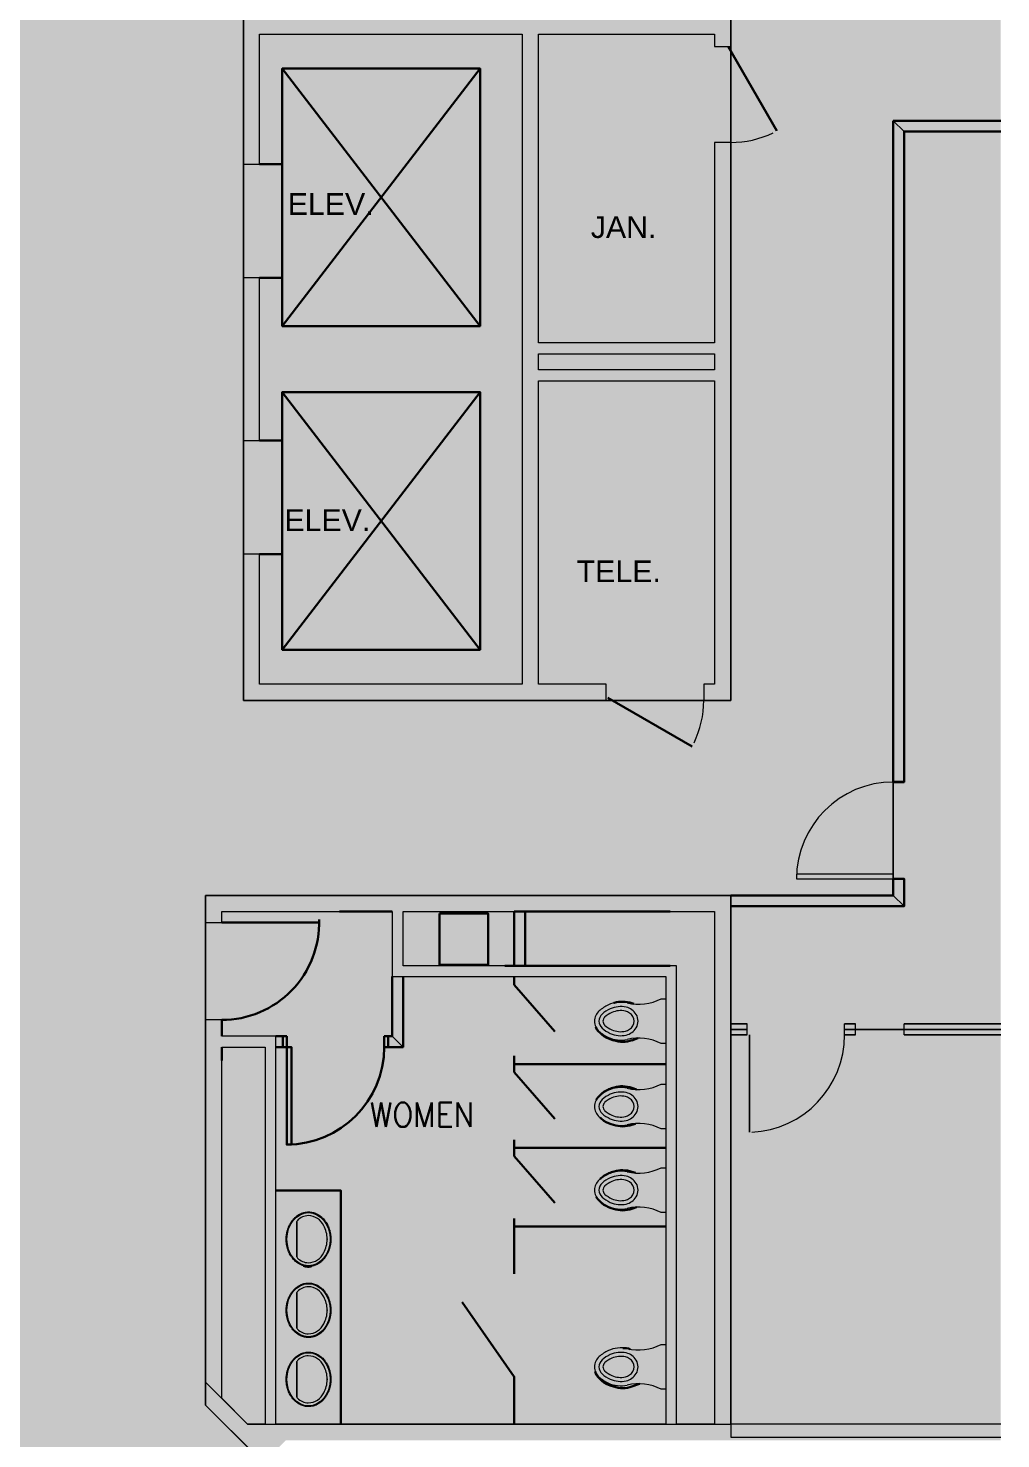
# Model space of a CAD drawing. Header units: inches. Extents: x 920 to 3738, y -709 to 819.
# Drawn here: x 3379 to 3738, y -357 to 164 of the extents above; entities that cross this region are included whole.
import ezdxf

# ---------------------------------------------------------------- set-up
doc = ezdxf.new("R2010")
doc.units = ezdxf.units.IN
doc.header["$MEASUREMENT"] = 0
doc.linetypes.add('IMPORT-dp$0$04', pattern=[0.5, 0.5, 0, 0, 0])
for name, color, linetype, lineweight in [('A-COLS', 52, 'Continuous', 13), ('A-DETL', 90, 'Continuous', 9), ('A-DETL-GENF', 92, 'Continuous', 9), ('A-DETL-THIN', 151, 'Continuous', 9), ('bb$0$A-0-DOOR-S', 7, 'Continuous', 9), ('bb$0$A-BBASE', 250, 'Continuous', 30), ('bb$0$A-Wall-Patt', 7, 'Continuous', 9), ('dp$0$A-0-DOOR-S', 7, 'Continuous', 9), ('dp$0$A-Door', 7, 'Continuous', 9), ('dp$0$A-Door-exst', 7, 'Continuous', 9), ('dp$0$A-N-GLAS', 7, 'Continuous', 9), ('dp$0$A-Wall', 250, 'Continuous', 30), ('dp$0$A-WALL-CL04', 7, 'IMPORT-dp$0$04', 9), ('dp$0$A-WALL-EXST', 7, 'Continuous', 9), ('dp$0$A-Wall-Patt', 7, 'Continuous', 9), ('P-SANR-FIXT', 6, 'Continuous', 9)]:
    doc.layers.add(name, color=color, linetype=linetype, lineweight=lineweight)
doc.styles.add('Arial', font='arial.ttf', dxfattribs={"height": 8.0064})
doc.styles.add('Simplex', font='simplex_.ttf', dxfattribs={"width": 0.9, "height": 9})

# ---------------------------------------------------------------- blocks, each defined once
blk = doc.blocks.new('1951 Kidwell_Linked_dwg_bb$0$CS_SNG30-7240415-5TH FLOOR CONSTRUCTION')
at = {"layer": 'bb$0$A-0-DOOR-S'}
blk.add_arc((596, -84), 36, 334.2307, 0, dxfattribs=at)
at = {"layer": 'bb$0$A-BBASE'}
for p, q in [((596.56, -83.03), (627.74, -101.03)), ((627.74, -101.03), (596.56, -83.03))]:
    blk.add_line(p, q, dxfattribs=at)
blk = doc.blocks.new('1951 Kidwell_Linked_dwg_bb$0$CS_SNG30-7240417-5TH FLOOR CONSTRUCTION')
at = {"layer": 'bb$0$A-0-DOOR-S'}
blk.add_arc((642, 158), 36, 270, 295.7693, dxfattribs=at)
at = {"layer": 'bb$0$A-BBASE'}
for p, q in [((641.03, 157.44), (659.03, 126.26)), ((659.03, 126.26), (641.03, 157.44))]:
    blk.add_line(p, q, dxfattribs=at)
blk = doc.blocks.new('1951 Kidwell_Linked_dwg_bb$0$DR1H901-7240423-5TH FLOOR CONSTRUCTION')
at = {"layer": 'bb$0$A-BBASE'}
blk.add_line((454, -166), (490, -166), dxfattribs=at)
blk.add_arc((454, -166), 36, 270, 1.707, dxfattribs=at)
blk = doc.blocks.new('1951 Kidwell_Linked_dwg_bb$0$TOILET3-7240424-5TH FLOOR CONSTRUCTION')
at = {"layer": 'bb$0$A-BBASE'}
for p, q in [((11.06, 6.4), (12.32, 6.84)), ((12.32, -6.84), (10.62, -6.25))]:
    blk.add_line(p, q, dxfattribs=at)
for centre, radius, start, end in [((15.72, -3.12), 10.52, 90, 108.8354), ((16.24, -0.62), 8.05, 71.1646, 93.7754), ((15.16, -6.53), 14.01, 57.6462, 74.7553), ((16.24, -3.98), 11.29, 45.7126, 55.3641), ((16.24, 3.98), 11.29, 304.6359, 323.9389), ((20.07, 0), 5.93, 333.2988, 336.0226), ((15.72, 3.12), 10.52, 251.1646, 270), ((15.72, 3.12), 10.52, 270, 288.8354), ((15.7, 5.91), 13.2, 284.9626, 301.7838)]:
    blk.add_arc(centre, radius, start, end, dxfattribs=at)
blk = doc.blocks.new('1951 Kidwell_Linked_dwg_bb$0$TOILET3-V2-5TH FLOOR CONSTRUCTION')
at = {"layer": 'bb$0$A-BBASE'}
blk.add_line((12.32, -6.84), (9.51, -5.86), dxfattribs=at)
for centre, radius, start, end in [((15.72, -3.12), 10.52, 90, 105.3532), ((16.24, 3.98), 11.29, 304.6359, 323.9389), ((20.07, 0), 5.93, 333.2988, 348.2533), ((15.72, 3.12), 10.52, 251.1646, 270), ((15.72, 3.12), 10.52, 270, 288.8354), ((15.7, 5.91), 13.2, 284.9626, 301.7838)]:
    blk.add_arc(centre, radius, start, end, dxfattribs=at)
blk = doc.blocks.new('1951 Kidwell_Linked_dwg_bb$0$TOILET3-V3-5TH FLOOR CONSTRUCTION')
at = {"layer": 'bb$0$A-BBASE'}
for p, q in [((11.59, 6.59), (12.32, 6.84)), ((12.32, -6.84), (10.12, -6.07))]:
    blk.add_line(p, q, dxfattribs=at)
for centre, radius, start, end in [((15.72, -3.12), 10.52, 90, 108.8354), ((16.24, -0.62), 8.05, 71.1646, 93.7754), ((15.16, -6.53), 14.01, 73.4837, 74.7553), ((16.24, 3.98), 11.29, 304.6359, 323.9389), ((20.07, 0), 5.93, 333.2988, 341.6334), ((15.72, 3.12), 10.52, 251.1646, 270), ((15.72, 3.12), 10.52, 270, 288.8354), ((15.7, 5.91), 13.2, 284.9626, 301.7838)]:
    blk.add_arc(centre, radius, start, end, dxfattribs=at)
blk = doc.blocks.new('1951 Kidwell_Linked_dwg_bb$0$TOILET3-V4-5TH FLOOR CONSTRUCTION')
at = {"layer": 'bb$0$A-BBASE'}
for p, q in [((10.62, 6.25), (12.32, 6.84)), ((12.32, -6.84), (11.05, -6.4))]:
    blk.add_line(p, q, dxfattribs=at)
for centre, radius, start, end in [((15.72, -3.12), 10.52, 90, 108.8354), ((16.24, -0.62), 8.05, 71.1646, 93.7754), ((15.16, -6.53), 14.01, 57.6462, 74.7553), ((16.24, -3.98), 11.29, 36.0611, 55.3641), ((20.07, 0), 5.93, 24.0101, 26.7012), ((16.24, 3.98), 11.29, 304.6359, 314.2874), ((15.72, 3.12), 10.52, 251.1646, 270), ((15.72, 3.12), 10.52, 270, 288.8354), ((15.7, 5.91), 13.2, 284.9626, 301.7838)]:
    blk.add_arc(centre, radius, start, end, dxfattribs=at)
blk = doc.blocks.new('1951 Kidwell_Linked_dwg_bb-7240425-5TH FLOOR CONSTRUCTION')
at = {"layer": 'bb$0$A-BBASE'}
for p, q in [((476.38, 114), (468, 114)), ((476.38, 72), (468, 72)), ((549.42, 29.82), (476.38, -65.3)), ((468, 12), (476.38, 12)), ((476.38, -30), (468, -30)), ((562, -162), (562, -182)), ((566, -182), (566, -162)), ((562, -218.25), (618, -218.25)), ((562, -249.25), (618, -249.25)), ((562, -275.25), (562, -295.75)), ((562, -278.25), (618, -278.25))]:
    blk.add_line(p, q, dxfattribs=at)
at = {"layer": 'bb$0$A-BBASE', "flags": 128}
for points in [[(549.42, 54.18), (549.42, 149.3), (476.38, 54.18), (476.38, 149.3)], [(476.38, 54.18), (549.42, 54.18), (476.38, 149.3), (549.42, 149.3)], [(476.38, 29.82), (549.42, 29.82), (549.42, -65.3), (476.38, 29.82), (476.38, -65.3), (549.42, -65.3)], [(521, -186), (521, -212), (515.51, -212), (515.51, -208), (517, -208), (517, -186)], [(562, -186), (562, -189), (577.04, -206.28)], [(474, -212), (476.51, -212), (476.51, -208), (474, -208)], [(562, -215.25), (562, -221.25), (577.04, -238.53)], [(562, -246.25), (562, -252.25), (577.04, -269.53)], [(474, -265), (498, -265), (498, -351.25)], [(562, -351.25), (562, -333.75), (542.74, -306.15)]]:
    blk.add_lwpolyline(points, dxfattribs=at)
for points in [[(534.44, -162.69), (552.44, -162.69), (552.44, -181.69), (534.44, -181.69)], [(478.01, -208), (476.51, -208), (476.51, -212), (478.01, -212)], [(514.01, -208), (515.51, -208), (515.51, -212), (514.01, -212)], [(478.01, -212), (479.76, -212), (479.76, -248), (478.01, -248)]]:
    blk.add_lwpolyline(points, close=True, dxfattribs=at)
at = {"layer": 'bb$0$A-BBASE'}
for centre, radius, start, end in [((478.01, -212), 36, 270, 360), ((485.82, -288.92), 4.17, 246.3271, 270), ((485.82, -288.92), 4.17, 270, 288.5813)]:
    blk.add_arc(centre, radius, start, end, dxfattribs=at)
at = {"layer": 'bb$0$A-Wall-Patt'}
for p, q in [((476.51, -208), (476.51, -212)), ((515.51, -212), (515.51, -208))]:
    blk.add_line(p, q, dxfattribs=at)
at = {"layer": 'bb$0$A-Wall-Patt', "flags": 128}
blk.add_lwpolyline([(517, -208), (521, -212)], close=True, dxfattribs=at)
for name in ['1951 Kidwell_Linked_dwg_bb$0$CS_SNG30-7240417-5TH FLOOR CONSTRUCTION', '1951 Kidwell_Linked_dwg_bb$0$CS_SNG30-7240415-5TH FLOOR CONSTRUCTION', '1951 Kidwell_Linked_dwg_bb$0$DR1H901-7240423-5TH FLOOR CONSTRUCTION']:
    blk.add_blockref(name, (0, 0))
at = {"extrusion": (0, 0, -1), "zscale": -1}
for name, p in [('1951 Kidwell_Linked_dwg_bb$0$TOILET3-V3-5TH FLOOR CONSTRUCTION', (-617.82, -202.67)), ('1951 Kidwell_Linked_dwg_bb$0$TOILET3-V4-5TH FLOOR CONSTRUCTION', (-617.82, -233.88)), ('1951 Kidwell_Linked_dwg_bb$0$TOILET3-7240424-5TH FLOOR CONSTRUCTION', (-617.82, -264.88)), ('1951 Kidwell_Linked_dwg_bb$0$TOILET3-V2-5TH FLOOR CONSTRUCTION', (-617.82, -330.52))]:
    blk.add_blockref(name, p, dxfattribs=at)
at = {"layer": 'bb$0$A-BBASE', "color": 7, "attachment_point": 2}
for s, insert, char_height, width, line_spacing_factor, style in [('ELEV.', (494.25, 103.28), 8.006, 37.9344, 0.941778, 'Arial'), ('JAN.', (602.42, 94.73), 8.006, 28.9164, 0.941778, 'Arial'), ('ELEV.', (493.02, -13.42), 8.006, 37.9344, 0.941778, 'Arial'), ('TELE.', (600.62, -32.34), 8.006, 37.1502, 0.941778, 'Arial'), ('WOMEN', (528, -232.49), 9, 50.0087, 1.125731, 'Simplex')]:
    blk.add_mtext(s, dxfattribs=dict(at, insert=insert, char_height=char_height, width=width, line_spacing_factor=line_spacing_factor, style=style))
blk = doc.blocks.new('1951 Kidwell_Linked_dwg_dp$0$CS_SNG90-7240428-5TH FLOOR CONSTRUCTION')
at = {"layer": 'dp$0$A-0-DOOR-S'}
blk.add_arc((648.01, -207.47), 36, 272.6867, 0, dxfattribs=at)
at = {"layer": 'dp$0$A-Door-exst'}
for p, q in [((648.85, -207.47), (648.85, -243.47)), ((648.85, -243.47), (648.85, -207.47))]:
    blk.add_line(p, q, dxfattribs=at)
blk = doc.blocks.new('1951 Kidwell_Linked_dwg_bb$0$CS_SNG30-7240445-5TH FLOOR CONSTRUCTION')
at = {"layer": 'bb$0$A-0-DOOR-S'}
blk.add_arc((596, -84), 36, 334.2307, 0, dxfattribs=at)
at = {"layer": 'bb$0$A-BBASE'}
for p, q in [((596.56, -83.03), (627.74, -101.03)), ((627.74, -101.03), (596.56, -83.03))]:
    blk.add_line(p, q, dxfattribs=at)
blk = doc.blocks.new('1951 Kidwell_Linked_dwg_bb$0$CS_SNG30-7240447-5TH FLOOR CONSTRUCTION')
at = {"layer": 'bb$0$A-0-DOOR-S'}
blk.add_arc((642, 158), 36, 270, 295.7693, dxfattribs=at)
at = {"layer": 'bb$0$A-BBASE'}
for p, q in [((641.03, 157.44), (659.03, 126.26)), ((659.03, 126.26), (641.03, 157.44))]:
    blk.add_line(p, q, dxfattribs=at)
blk = doc.blocks.new('1951 Kidwell_Linked_dwg_bb$0$DR1H901-7240451-5TH FLOOR CONSTRUCTION')
at = {"layer": 'bb$0$A-BBASE'}
blk.add_line((454, -166), (490, -166), dxfattribs=at)
blk.add_arc((454, -166), 36, 270, 1.707, dxfattribs=at)
blk = doc.blocks.new('1951 Kidwell_Linked_dwg-6963106-5TH FLOOR CONSTRUCTION')
at = {"layer": 'bb$0$A-BBASE'}
blk.add_hatch(color=256, dxfattribs=at).paths.add_polyline_path([(566, -182), (566, -162), (562, -162), (562, -182)], flags=0)
for p, q in [((468, 114), (476.38, 114)), ((476.38, 72), (468, 72)), ((549.42, 29.82), (476.38, -65.3)), ((468, 12), (476.38, 12)), ((476.38, -30), (468, -30)), ((497.45, -162), (517, -162)), ((566, -182), (566, -162)), ((566, -162), (619.57, -162)), ((562, -182), (558.51, -182)), ((566, -182), (562, -182)), ((619.57, -182), (566, -182)), ((454, -202), (454, -208)), ((454, -212), (454, -217)), ((562, -218.25), (618, -218.25)), ((562, -249.25), (618, -249.25)), ((562, -275.25), (562, -295.75)), ((562, -278.25), (618, -278.25))]:
    blk.add_line(p, q, dxfattribs=at)
at = {"layer": 'bb$0$A-BBASE', "flags": 128}
for points in [[(476.38, 54.18), (549.42, 54.18), (549.42, 149.3), (476.38, 54.18), (476.38, 149.3)], [(549.42, 54.18), (476.38, 149.3), (549.42, 149.3)], [(476.38, 29.82), (549.42, 29.82), (549.42, -65.3), (476.38, 29.82), (476.38, -65.3), (549.42, -65.3)], [(562, -162), (562, -182), (566, -182)], [(521, -186), (521, -212), (515.51, -212), (515.51, -208), (517, -208), (517, -186)], [(562, -186), (562, -189), (577.04, -206.28)], [(474, -212), (476.51, -212), (476.51, -208), (474, -208)], [(562, -215.25), (562, -221.25), (577.04, -238.53)], [(562, -246.25), (562, -252.25), (577.04, -269.53)], [(474, -265), (498, -265), (498, -351.25)], [(562, -351.25), (562, -333.75), (542.74, -306.15)]]:
    blk.add_lwpolyline(points, dxfattribs=at)
for points in [[(534.44, -162.69), (552.44, -162.69), (552.44, -181.69), (534.44, -181.69)], [(566, -162), (562, -162)], [(478.01, -208), (476.51, -208), (476.51, -212), (478.01, -212)], [(514.01, -208), (515.51, -208), (515.51, -212), (514.01, -212)], [(478.01, -212), (479.76, -212), (479.76, -248), (478.01, -248)]]:
    blk.add_lwpolyline(points, close=True, dxfattribs=at)
at = {"layer": 'bb$0$A-BBASE'}
for centre, radius, start, end in [((478.01, -212), 36, 270, 360), ((485.82, -288.92), 4.17, 246.3271, 270), ((485.82, -288.92), 4.17, 270, 288.5813)]:
    blk.add_arc(centre, radius, start, end, dxfattribs=at)
at = {"layer": 'bb$0$A-Wall-Patt'}
for p, q in [((476.51, -208), (476.51, -212)), ((515.51, -212), (515.51, -208))]:
    blk.add_line(p, q, dxfattribs=at)
at = {"layer": 'bb$0$A-Wall-Patt', "flags": 128}
blk.add_lwpolyline([(517, -208), (521, -212)], close=True, dxfattribs=at)
at = {"layer": 'dp$0$A-Door', "flags": 128}
for points in [[(706, -114.13), (706, -114), (702, -114), (702, -114.13)], [(702, -149.88), (702, -148.13), (666.25, -148.13), (666.25, -149.88)], [(706, -149.88), (706, -150), (702, -150), (702, -149.88)]]:
    blk.add_lwpolyline(points, close=True, dxfattribs=at)
at = {"layer": 'dp$0$A-Door'}
blk.add_arc((702, -149.88), 35.75, 90, 180, dxfattribs=at)
at = {"layer": 'dp$0$A-N-GLAS'}
for p, q in [((688.01, -205.47), (706.01, -205.47)), ((706.01, -205.47), (688.01, -205.47))]:
    blk.add_line(p, q, dxfattribs=at)
at = {"layer": 'dp$0$A-Wall'}
blk.add_line((741.69, 130), (702, 130), dxfattribs=at)
at = {"layer": 'dp$0$A-Wall', "flags": 128}
for points in [[(702, 130), (702, -114.13), (706, -114.13), (706, 126), (741.69, 126)], [(642, -160), (706, -160), (706, -149.88), (702, -149.88), (702, -156), (642, -156)]]:
    blk.add_lwpolyline(points, dxfattribs=at)
at = {"layer": 'dp$0$A-WALL-CL04'}
for p, q in [((642.01, -205.47), (648.01, -205.47)), ((648.01, -205.47), (642.01, -205.47)), ((684.01, -205.47), (688.01, -205.47)), ((688.01, -205.47), (684.01, -205.47)), ((706.01, -205.47), (741.69, -205.47)), ((741.69, -205.47), (706.01, -205.47))]:
    blk.add_line(p, q, dxfattribs=at)
at = {"layer": 'dp$0$A-WALL-EXST'}
for p, q in [((642.01, -203.47), (648.01, -203.47)), ((648.01, -203.47), (642.01, -203.47)), ((642.01, -207.47), (648.01, -207.47)), ((648.01, -207.47), (642.01, -207.47)), ((648.01, -207.47), (648.01, -203.47)), ((648.01, -207.47), (648.01, -203.47)), ((684.01, -207.47), (684.01, -203.47)), ((684.01, -207.47), (684.01, -203.47)), ((684.01, -203.47), (688.01, -203.47)), ((688.01, -203.47), (684.01, -203.47)), ((684.01, -207.47), (688.01, -207.47)), ((688.01, -207.47), (684.01, -207.47)), ((688.01, -207.47), (688.01, -203.47)), ((688.01, -207.47), (688.01, -203.47)), ((706.01, -207.47), (706.01, -203.47)), ((706.01, -207.47), (706.01, -203.47)), ((706.01, -203.47), (741.69, -203.47)), ((741.69, -203.47), (706.01, -203.47)), ((706.01, -207.47), (741.69, -207.47)), ((741.69, -207.47), (706.01, -207.47))]:
    blk.add_line(p, q, dxfattribs=at)
at = {"layer": 'dp$0$A-Wall-Patt'}
for p, q in [((706, -114.13), (702, -114.13)), ((702, -149.88), (706, -149.88))]:
    blk.add_line(p, q, dxfattribs=at)
at = {"layer": 'dp$0$A-Wall-Patt', "flags": 128}
for points in [[(702, 130), (706, 126)], [(706, -160), (702, -156)]]:
    blk.add_lwpolyline(points, close=True, dxfattribs=at)
for name in ['1951 Kidwell_Linked_dwg_bb-7240425-5TH FLOOR CONSTRUCTION', '1951 Kidwell_Linked_dwg_bb$0$CS_SNG30-7240447-5TH FLOOR CONSTRUCTION', '1951 Kidwell_Linked_dwg_bb$0$CS_SNG30-7240445-5TH FLOOR CONSTRUCTION', '1951 Kidwell_Linked_dwg_bb$0$DR1H901-7240451-5TH FLOOR CONSTRUCTION', '1951 Kidwell_Linked_dwg_dp$0$CS_SNG90-7240428-5TH FLOOR CONSTRUCTION']:
    blk.add_blockref(name, (0, 0))
at = {"extrusion": (0, 0, -1), "zscale": -1}
for name, p in [('1951 Kidwell_Linked_dwg_bb$0$TOILET3-V3-5TH FLOOR CONSTRUCTION', (-617.82, -202.67)), ('1951 Kidwell_Linked_dwg_bb$0$TOILET3-V4-5TH FLOOR CONSTRUCTION', (-617.82, -233.88)), ('1951 Kidwell_Linked_dwg_bb$0$TOILET3-7240424-5TH FLOOR CONSTRUCTION', (-617.82, -264.88)), ('1951 Kidwell_Linked_dwg_bb$0$TOILET3-V2-5TH FLOOR CONSTRUCTION', (-617.82, -330.52))]:
    blk.add_blockref(name, p, dxfattribs=at)
at = {"layer": 'bb$0$A-BBASE', "color": 7, "attachment_point": 2}
for s, insert, char_height, width, line_spacing_factor, style in [('ELEV.', (494.25, 103.28), 8.006, 37.9344, 0.941778, 'Arial'), ('JAN.', (602.42, 94.73), 8.006, 28.9164, 0.941778, 'Arial'), ('ELEV.', (493.02, -13.42), 8.006, 37.9344, 0.941778, 'Arial'), ('TELE.', (600.62, -32.34), 8.006, 37.1502, 0.941778, 'Arial'), ('WOMEN', (528, -232.49), 9, 50.0087, 1.125731, 'Simplex')]:
    blk.add_mtext(s, dxfattribs=dict(at, insert=insert, char_height=char_height, width=width, line_spacing_factor=line_spacing_factor, style=style))
blk = doc.blocks.new('P-Toilet-Wall-3D - Wall Mount-7476082-5TH FLOOR CONSTRUCTION')
at = {"layer": 'P-SANR-FIXT'}
for p, q in [((174.06, -201.29), (174.06, -194.29)), ((174.06, -194.29), (175.69, -194.29)), ((174, -201.29), (174.06, -201.29)), ((174.06, -203.79), (174, -203.79)), ((174.06, -210.79), (174.06, -203.79)), ((175.69, -210.79), (174.06, -210.79))]:
    blk.add_line(p, q, dxfattribs=at)
for centre, radius, start, end in [((184.1, -177.44), 18.83, 243.4615, 282.704), ((189.86, -202.97), 5.71, 102.704, 149.296), ((190.65, -206.47), 10.93, 65.296, 102.704), ((190.65, -206.47), 9.3, 65.296, 102.704), ((189.33, -209.35), 14.09, 48.704, 65.296), ((189.13, -202.54), 4.87, 149.296, 210.704), ((189.13, -202.54), 3.4, 149.296, 210.704), ((189.86, -202.97), 4.24, 102.704, 149.296), ((190.65, -206.47), 7.83, 65.296, 102.704), ((189.33, -209.35), 11, 48.704, 65.296), ((189.33, -209.35), 12.47, 48.704, 65.296), ((195.31, -202.54), 1.93, 311.296, 48.704), ((195.31, -202.54), 3.4, 311.296, 48.704), ((195.31, -202.54), 5.03, 311.296, 48.704), ((189.86, -202.11), 5.71, 210.704, 257.296), ((189.86, -202.11), 4.24, 210.704, 257.296), ((190.65, -198.6), 9.3, 257.296, 294.704), ((190.65, -198.6), 7.83, 257.296, 294.704), ((189.33, -195.73), 11, 294.704, 311.296), ((189.33, -195.73), 12.47, 294.704, 311.296), ((189.33, -195.73), 14.09, 294.704, 311.296), ((184.1, -227.64), 18.83, 77.296, 116.5385), ((190.65, -198.6), 10.93, 257.296, 294.704)]:
    blk.add_arc(centre, radius, start, end, dxfattribs=at)
blk = doc.blocks.new('P-Lavatory-Circular - LAVATORY-7476297-5TH FLOOR CONSTRUCTION')
at = {"layer": 'P-SANR-FIXT'}
for p, q in [((0.13, 6.89), (-0.13, 6.89)), ((-0.13, 6.89), (0.13, 6.89)), ((-6.55, -4.28), (-6.11, -4.28)), ((-6.11, -4.28), (-6.55, -4.28)), ((-6.11, -4.28), (-4.65, -4.27)), ((-4.65, -4.27), (-6.11, -4.28)), ((-4.65, -4.27), (-3.38, -4.27)), ((-3.38, -4.27), (-4.65, -4.27)), ((-3.38, -4.27), (-2.55, -4.27)), ((-2.55, -4.27), (-3.38, -4.27)), ((-2.55, -4.27), (0.05, -4.27)), ((0.05, -4.27), (-2.55, -4.27)), ((0.05, -4.27), (1.38, -4.27)), ((1.38, -4.27), (0.05, -4.27)), ((1.38, -4.27), (2.13, -4.27)), ((2.13, -4.27), (1.38, -4.27)), ((2.13, -4.27), (3.6, -4.27)), ((3.6, -4.27), (2.13, -4.27)), ((3.6, -4.27), (4.3, -4.27)), ((4.3, -4.27), (3.6, -4.27)), ((4.3, -4.27), (4.92, -4.27)), ((4.92, -4.27), (4.3, -4.27)), ((4.92, -4.27), (5.55, -4.28)), ((5.55, -4.28), (4.92, -4.27)), ((5.55, -4.28), (5.64, -4.28)), ((5.64, -4.28), (5.55, -4.28)), ((5.64, -4.28), (5.69, -4.28)), ((5.69, -4.28), (5.64, -4.28)), ((5.69, -4.28), (6.3, -4.28)), ((6.3, -4.28), (5.69, -4.28)), ((6.3, -4.28), (6.45, -4.28)), ((6.45, -4.28), (6.3, -4.28)), ((6.45, -4.28), (6.55, -4.28)), ((6.55, -4.28), (6.45, -4.28))]:
    blk.add_line(p, q, dxfattribs=at)
for centre, radius, start, end in [((-2.24, -0.23), 6.45, 114.7935, 178.7255), ((-2.24, -0.23), 6.45, 114.7934, 178.7257), ((-0.13, -2.98), 9.86, 90.0131, 119.285), ((-0.13, -2.98), 9.86, 90.013, 119.285), ((0.13, -2.98), 9.86, 60.715, 89.9869), ((0.13, -2.98), 9.86, 60.715, 89.9869), ((2.24, -0.23), 6.45, 1.2745, 65.2065), ((2.24, -0.23), 6.45, 1.2745, 65.2065), ((-2.73, 0.08), 5.97, 181.6934, 224.9017), ((-2.73, 0.08), 5.97, 181.6933, 224.9019), ((-6.56, -3.68), 0.604, 228.2231, 270.2143), ((-6.56, -3.68), 0.604, 228.2216, 270.2129), ((6.56, -3.68), 0.604, 269.7857, 311.7769), ((6.56, -3.68), 0.604, 269.7855, 311.7769), ((2.73, 0.08), 5.97, 315.0983, 358.3066), ((2.73, 0.08), 5.97, 315.0983, 358.3066)]:
    blk.add_arc(centre, radius, start, end, dxfattribs=at)
blk.add_ellipse((0, 0), major_axis=(-9.81, 0), ratio=0.814875, dxfattribs=at)
for points in [[(-10.06, 0), (-10.06, 0.25), (-10.03, 0.76), (-9.91, 1.5), (-9.7, 2.24), (-9.41, 2.96), (-9.04, 3.65), (-8.67, 4.2), (-8.33, 4.63), (-7.98, 5.04), (-7.49, 5.53), (-6.95, 5.98), (-6.49, 6.31), (-6.01, 6.62), (-5.37, 6.99), (-4.58, 7.36), (-3.87, 7.62), (-3.3, 7.8), (-2.72, 7.95), (-2.11, 8.07), (-1.51, 8.16), (-1.03, 8.21), (-0.53, 8.24), (0, 8.25), (0.53, 8.24), (1.05, 8.21), (1.57, 8.15), (2.09, 8.07), (2.61, 7.97), (3.11, 7.85), (3.61, 7.71), (4.09, 7.54), (4.57, 7.35), (5.03, 7.15), (5.48, 6.92), (5.92, 6.68), (6.34, 6.41), (6.74, 6.13), (7.12, 5.84), (7.48, 5.52), (7.82, 5.19), (8.14, 4.85), (8.44, 4.49), (8.72, 4.12), (8.97, 3.74), (9.2, 3.35), (9.4, 2.96), (9.57, 2.55), (9.72, 2.13), (9.89, 1.57), (10.02, 0.87), (10.06, 0.29), (10.06, 0)], [(10.06, 0), (10.06, -0.26), (10.03, -0.77), (9.91, -1.51), (9.7, -2.24), (9.41, -2.97), (9.04, -3.66), (8.67, -4.21), (8.33, -4.64), (7.98, -5.04), (7.49, -5.53), (6.95, -5.98), (6.49, -6.32), (6.01, -6.63), (5.37, -7), (4.58, -7.37), (3.87, -7.63), (3.3, -7.8), (2.72, -7.96), (2.12, -8.08), (1.51, -8.17), (1.03, -8.22), (0.53, -8.25), (0, -8.26), (-0.53, -8.25), (-1.05, -8.22), (-1.57, -8.16), (-2.09, -8.08), (-2.61, -7.98), (-3.11, -7.86), (-3.61, -7.71), (-4.09, -7.55), (-4.57, -7.36), (-5.03, -7.15), (-5.48, -6.93), (-5.92, -6.68), (-6.34, -6.42), (-6.74, -6.14), (-7.12, -5.84), (-7.48, -5.53), (-7.82, -5.2), (-8.14, -4.86), (-8.44, -4.5), (-8.72, -4.13), (-8.97, -3.75), (-9.2, -3.36), (-9.4, -2.96), (-9.57, -2.56), (-9.72, -2.14), (-9.89, -1.58), (-10.02, -0.87), (-10.06, -0.3), (-10.06, 0)]]:
    blk.add_open_spline(points, degree=3, knots=[-1, -1, -1, -1, -0.970833, -0.941667, -0.9125, -0.883333, -0.854167, -0.825, -0.810417, -0.795833, -0.766667, -0.7375, -0.722917, -0.708333, -0.679167, -0.65, -0.620833, -0.60625, -0.591667, -0.5625, -0.547917, -0.533333, -0.516667, -0.5, -0.483333, -0.466667, -0.45, -0.433333, -0.416667, -0.4, -0.383333, -0.366667, -0.35, -0.333333, -0.316667, -0.3, -0.283333, -0.266667, -0.25, -0.233333, -0.216667, -0.2, -0.183333, -0.166667, -0.15, -0.133333, -0.116667, -0.1, -0.083333, -0.066667, -0.033333, 0, 0, 0, 0], dxfattribs=at)

msp = doc.modelspace()

# ---------------------------------------------------------------- hatches: boundary and pattern name
at = {"layer": 'A-COLS', "lineweight": 9}
h = msp.add_hatch(color=7, dxfattribs=at)
h.paths.add_polyline_path([(3392.52, -709), (3392.52, -438.89), (3343.86, -390.23), (3339.62, -394.47), (3388.02, -442.87), (3388.02, -698.14), (3047.14, -357.25), (3302.4, -357.25), (3314.17, -369.01), (3318.41, -364.77), (3315.58, -361.94), (3340.52, -337), (3340.52, -202), (3334.52, -202), (3334.52, -212), (3314.52, -212), (3314.52, -351.25), (3170.52, -351.25), (3170.52, -186), (3265.02, -186), (3265.02, -162), (3334.52, -162), (3334.52, -166), (3340.52, -166), (3340.52, -156), (3146.52, -156), (3146.52, -351.25), (3043.52, -351.25), (3043.52, -360), (3249.74, -566.22)], flags=0)
h.paths.add_polyline_path([(3465.89, -365.52), (3474.16, -357.25), (3738.21, -357.25), (3738.21, -351.25), (3638.52, -351.25), (3638.52, -156), (3444.52, -156), (3444.52, -166), (3450.52, -166), (3450.52, -162), (3513.52, -162), (3513.52, -186), (3614.52, -186), (3614.52, -351.25), (3470.52, -351.25), (3470.52, -208), (3450.52, -208), (3450.52, -202), (3444.52, -202), (3444.52, -344.16), (3463.45, -363.09)], flags=0)
h.paths.add_polyline_path([(3632.52, -351.25), (3618.52, -351.25), (3618.52, -182), (3517.52, -182), (3517.52, -162), (3632.52, -162), (3632.52, -336.12)], flags=0)
h.paths.add_polyline_path([(3466.52, -351.25), (3460.1, -351.25), (3450.52, -341.68), (3450.52, -212), (3466.52, -212), (3466.52, -348.75)], flags=0)
h.paths.add_polyline_path([(3166.52, -351.25), (3152.52, -351.25), (3152.52, -162), (3226.52, -162), (3226.52, -182), (3166.52, -182), (3166.52, -351.07)], flags=0)
h.paths.add_polyline_path([(3318.52, -350.51), (3318.52, -216), (3334.52, -216), (3334.52, -334.51), (3332.04, -337)], flags=0)
h.paths.add_polyline_path([(3249.74, -182), (3230.52, -182), (3230.52, -162), (3261.02, -162), (3261.02, -182)], flags=0)
h.paths.add_polyline_path([(3632.52, -84), (3638.52, -84), (3638.52, 122), (3632.52, 122), (3632.52, 48), (3567.52, 48), (3567.52, 162), (3632.52, 162), (3632.52, 157.44), (3638.52, 157.44), (3638.52, 168), (3458.52, 168), (3458.52, 114), (3464.52, 114), (3464.52, 162), (3561.52, 162), (3561.52, -78), (3464.52, -78), (3464.52, -30), (3458.52, -30), (3458.52, -84), (3592.52, -84), (3592.52, -78), (3567.52, -78), (3567.52, 34), (3632.52, 34), (3632.52, -78), (3628.52, -78), (3628.52, -84)], flags=0)
h.paths.add_polyline_path([(3217.52, -84), (3326.52, -84), (3326.52, -30), (3320.52, -30), (3320.52, -78), (3223.52, -78), (3223.52, 162), (3320.52, 162), (3320.52, 114), (3326.52, 114), (3326.52, 168), (3146.52, 168), (3146.52, 156), (3152.52, 156), (3152.52, 162), (3217.52, 162), (3217.52, 114), (3152.52, 114), (3152.52, 120), (3146.52, 120), (3146.52, -84), (3156.52, -84), (3156.52, -78), (3152.52, -78), (3152.52, 42), (3217.52, 42), (3217.52, -78), (3192.52, -78), (3192.52, -84)], flags=0)
h.paths.add_polyline_path([(3458.52, 12), (3464.52, 12), (3464.52, 72), (3458.52, 72), (3458.52, 68.06)], flags=0)
h.paths.add_polyline_path([(3326.52, 12), (3326.52, 72), (3320.52, 72), (3320.52, 12)], flags=0)
h.paths.add_polyline_path([(3567.52, 38), (3567.52, 44), (3632.52, 44), (3632.52, 38), (3567.74, 38)], flags=0)
h.paths.add_polyline_path([(3192.52, 48), (3152.52, 48), (3152.52, 108), (3217.52, 108), (3217.52, 48), (3217.22, 48)], flags=0)
at = {"layer": 'A-DETL-GENF'}
h = msp.add_hatch(color=9, dxfattribs=at)
h.paths.add_polyline_path([(3638.52, -351.25), (3738.21, -351.25), (3738.21, 130), (3698.52, 130), (3698.52, -156), (3638.52, -156), (3638.52, -336.12)], flags=0)
h.paths.add_polyline_path([(3500.91, 168), (3638.52, 168), (3638.52, 190), (3738.21, 190), (3738.21, 692), (3418.52, 692), (3418.52, 683), (3394.52, 683), (3394.52, 278.43), (3391.38, 275.29), (3493.98, 174.79)], flags=0)
h = msp.add_hatch(color=9, dxfattribs=at)
h.paths.add_polyline_path([(3388.02, -698.14), (3388.02, -442.87), (3339.62, -394.47), (3343.86, -390.23), (3318.41, -364.77), (3314.17, -369.01), (3302.4, -357.25), (3047.14, -357.25), (3378.51, -688.63)], flags=0)
h.paths.add_polyline_path([(3478.71, -351.25), (3614.52, -351.25), (3614.52, -186), (3513.52, -186), (3513.52, -162), (3450.52, -162), (3450.52, -166), (3444.52, -166), (3444.52, -202), (3450.52, -202), (3450.52, -208), (3470.52, -208), (3470.52, -351.25), (3474.16, -351.25)], flags=0)
h.paths.add_polyline_path([(3618.52, -351.25), (3632.52, -351.25), (3632.52, -162), (3562.52, -162), (3562.52, -182), (3618.52, -182), (3618.52, -350.48)], flags=0)
h.paths.add_polyline_path([(3466.52, -351.25), (3466.52, -212), (3450.52, -212), (3450.52, -341.68), (3460.1, -351.25), (3465.89, -351.25)], flags=0)
h.paths.add_polyline_path([(3295.32, -351.25), (3314.52, -351.25), (3314.52, -212), (3334.52, -212), (3334.52, -202), (3340.52, -202), (3340.52, -166), (3334.52, -166), (3334.52, -162), (3265.02, -162), (3265.02, -186), (3170.52, -186), (3170.52, -351.25), (3294.61, -351.25)], flags=0)
h.paths.add_polyline_path([(3152.52, -351.25), (3166.52, -351.25), (3166.52, -182), (3226.52, -182), (3226.52, -162), (3152.52, -162), (3152.52, -350.81)], flags=0)
h.paths.add_polyline_path([(3318.52, -350.51), (3334.52, -334.51), (3334.52, -216), (3318.52, -216), (3318.52, -338.62)], flags=0)
h.paths.add_polyline_path([(3517.52, -182), (3558.52, -182), (3558.52, -162), (3517.52, -162)], flags=0)
h.paths.add_polyline_path([(3230.52, -182), (3261.02, -182), (3261.02, -162), (3230.52, -162)], flags=0)
h.paths.add_polyline_path([(3592.52, -84), (3628.52, -84), (3628.52, -78), (3632.52, -78), (3632.52, 34), (3567.52, 34), (3567.52, -78), (3592.52, -78)], flags=0)
h.paths.add_polyline_path([(3192.52, -84), (3192.52, -78), (3217.52, -78), (3217.52, 42), (3152.52, 42), (3152.52, -78), (3156.52, -78), (3156.52, -84)], flags=0)
h.paths.add_polyline_path([(3561.52, -78), (3561.52, 162), (3464.52, 162), (3464.52, 114), (3458.52, 114), (3458.52, 72), (3464.52, 72), (3464.52, 12), (3458.52, 12), (3458.52, -30), (3464.52, -30), (3464.52, -78), (3493.98, -78)], flags=0)
h.paths.add_polyline_path([(3320.52, -78), (3320.52, -30), (3326.52, -30), (3326.52, 12), (3320.52, 12), (3320.52, 72), (3326.52, 72), (3326.52, 114), (3320.52, 114), (3320.52, 162), (3223.52, 162), (3223.52, -78), (3249.74, -78)], flags=0)
h.paths.add_polyline_path([(3567.83, 38), (3632.52, 38), (3632.52, 44), (3567.52, 44), (3567.52, 38)], flags=0)
h.paths.add_polyline_path([(3217.52, 48), (3217.52, 108), (3152.52, 108), (3152.52, 48), (3217.22, 48)], flags=0)
h.paths.add_polyline_path([(3632.52, 48), (3632.52, 122), (3638.52, 122), (3638.52, 157.44), (3632.52, 157.44), (3632.52, 162), (3567.52, 162), (3567.52, 48), (3592.52, 48)], flags=0)
h.paths.add_polyline_path([(3152.52, 114), (3217.52, 114), (3217.52, 162), (3152.52, 162), (3152.52, 156), (3146.52, 156), (3146.52, 120), (3152.52, 120)], flags=0)
h.paths.add_polyline_path([(2639.16, 210.62), (2697.52, 210.62), (2697.52, 333), (2477.52, 333), (2477.52, 327), (2473.52, 327), (2473.52, 210.62), (2601.65, 210.62)], flags=0)
h = msp.add_hatch(color=9, dxfattribs=at)
h.paths.add_polyline_path([(3389.69, -436.06), (3463.06, -362.69), (3444.52, -344.16), (3444.52, -156), (3698.52, -156), (3698.52, 130), (3738.21, 130), (3738.21, 190), (3638.52, 190), (3638.52, -84), (3458.52, -84), (3458.52, 168), (3500.91, 168), (3391.38, 275.29), (3305.31, 189.21), (3326.52, 168), (3326.52, -84), (3146.52, -84), (3146.52, 206), (2601.65, 206), (2601.65, 196.62), (2602.4, 196.62), (2602.4, 195.12), (2601.65, 195.12), (2601.65, 164.88), (2602.4, 164.88), (2602.4, 163.38), (2601.65, 163.38), (2601.65, 146), (3086.52, 146), (3086.52, -111.69), (3087.27, -111.69), (3087.27, -113.19), (3086.52, -113.19), (3086.52, -149.44), (3087.27, -149.44), (3087.27, -150.94), (3086.52, -150.94), (3086.52, -156), (3232.02, -156), (3232.02, -155.12), (3260.02, -155.12), (3260.02, -156), (3340.52, -156), (3340.52, -337), (3315.58, -361.94), (3388.02, -434.39)], flags=0)
h.paths.add_polyline_path([(3301.44, 168), (3319.98, 168), (3302.04, 185.94), (3284.1, 168), (3294.51, 168)], flags=0)

# ---------------------------------------------------------------- linework, layer by layer
at = {"layer": 'A-COLS', "color": 8, "lineweight": 20}
for p, q in [((3458.52, 168), (3458.52, 114)), ((3638.52, 157.44), (3638.52, 168)), ((3464.52, 114), (3464.52, 162)), ((3464.52, 162), (3561.52, 162)), ((3561.52, 162), (3561.52, -78)), ((3567.52, 48), (3567.52, 162)), ((3567.52, 162), (3632.52, 162)), ((3632.52, 162), (3632.52, 157.44)), ((3632.52, 157.44), (3638.52, 157.44)), ((3638.52, 122), (3632.52, 122)), ((3632.52, 122), (3632.52, 48)), ((3638.52, -84), (3638.52, 122)), ((3458.52, 114), (3464.52, 114)), ((3464.52, 72), (3458.52, 72)), ((3458.52, 72), (3458.52, 12)), ((3464.52, 12), (3464.52, 72)), ((3632.52, 48), (3567.52, 48)), ((3567.52, 38), (3567.52, 44)), ((3567.52, 44), (3632.52, 44)), ((3632.52, 44), (3632.52, 38)), ((3632.52, 38), (3567.52, 38)), ((3567.52, -78), (3567.52, 34)), ((3567.52, 34), (3632.52, 34)), ((3632.52, 34), (3632.52, -78)), ((3458.52, 12), (3464.52, 12)), ((3464.52, -30), (3458.52, -30)), ((3458.52, -30), (3458.52, -84)), ((3464.52, -78), (3464.52, -30)), ((3561.52, -78), (3464.52, -78)), ((3592.52, -78), (3567.52, -78)), ((3592.52, -84), (3592.52, -78)), ((3632.52, -78), (3628.52, -78)), ((3628.52, -78), (3628.52, -84)), ((3458.52, -84), (3592.52, -84)), ((3628.52, -84), (3638.52, -84)), ((3558.52, -156), (3444.52, -156)), ((3444.52, -156), (3444.52, -166)), ((3638.52, -156), (3558.52, -156)), ((3638.52, -351.25), (3638.52, -156)), ((3444.52, -166), (3450.52, -166)), ((3450.52, -166), (3450.52, -162)), ((3450.52, -162), (3513.52, -162)), ((3513.52, -162), (3513.52, -186)), ((3517.52, -182), (3517.52, -162)), ((3517.52, -162), (3562.52, -162)), ((3562.52, -162), (3632.52, -162)), ((3632.52, -162), (3632.52, -351.25)), ((3558.52, -182), (3517.52, -182)), ((3618.52, -182), (3558.52, -182)), ((3618.52, -351.25), (3618.52, -182)), ((3513.52, -186), (3614.52, -186)), ((3614.52, -186), (3614.52, -351.25)), ((3450.52, -202), (3444.52, -202)), ((3444.52, -202), (3444.52, -344.16)), ((3450.52, -208), (3450.52, -202)), ((3470.52, -208), (3450.52, -208)), ((3470.52, -212), (3470.52, -208)), ((3450.52, -341.68), (3450.52, -212)), ((3450.52, -212), (3466.52, -212)), ((3466.52, -212), (3466.52, -351.25)), ((3470.52, -351.25), (3470.52, -212)), ((3460.1, -351.25), (3450.52, -341.68)), ((3444.52, -344.16), (3465.89, -365.52)), ((3466.52, -351.25), (3460.1, -351.25)), ((3614.52, -351.25), (3470.52, -351.25)), ((3632.52, -351.25), (3618.52, -351.25)), ((3738.21, -351.25), (3638.52, -351.25))]:
    msp.add_line(p, q, dxfattribs=at)
at = {"layer": 'A-DETL'}
for p, q in [((3558.52, -189), (3573.57, -206.28)), ((3558.52, -218.25), (3614.52, -218.25)), ((3558.52, -221.25), (3573.57, -238.53)), ((3558.52, -249.25), (3614.52, -249.25)), ((3558.52, -252.25), (3573.57, -269.53)), ((3470.52, -265), (3494.52, -265)), ((3494.52, -265), (3494.52, -351.25)), ((3558.52, -275.25), (3558.52, -295.75)), ((3558.52, -278.25), (3614.52, -278.25)), ((3558.52, -333.75), (3539.27, -306.15)), ((3558.52, -351.25), (3558.52, -333.75))]:
    msp.add_line(p, q, dxfattribs=at)
at = {"layer": 'A-DETL-THIN'}
for p, q in [((3638.52, 190), (3638.52, -84)), ((3458.52, 168), (3458.52, -84)), ((3458.52, -84), (3458.52, 168)), ((3638.52, -84), (3638.52, 168)), ((3738.21, 130), (3698.52, 130)), ((3698.52, 130), (3698.52, -156)), ((3698.52, -156), (3698.52, 130)), ((3698.52, 130), (3738.21, 130)), ((3458.52, -84), (3638.52, -84)), ((3638.52, -84), (3458.52, -84)), ((3638.52, -156), (3444.52, -156)), ((3444.52, -156), (3444.52, -335.68)), ((3444.52, -344.16), (3444.52, -156)), ((3444.52, -156), (3698.52, -156)), ((3638.52, -351.25), (3638.52, -156)), ((3698.52, -156), (3638.52, -156)), ((3638.52, -156), (3638.52, -356)), ((3444.52, -335.68), (3460.1, -351.25)), ((3463.06, -362.69), (3444.52, -344.16)), ((3460.1, -351.25), (3638.52, -351.25)), ((3638.52, -356), (3738.21, -356))]:
    msp.add_line(p, q, dxfattribs=at)

# ---------------------------------------------------------------- block references
at = {"layer": 'dp$0$A-WALL-EXST', "color": 250, "lineweight": 30}
msp.add_blockref('1951 Kidwell_Linked_dwg-6963106-5TH FLOOR CONSTRUCTION', (2996.52, 0), dxfattribs=at)
at = {"layer": 'P-SANR-FIXT'}
for name, p, rotation in [('P-Toilet-Wall-3D - Wall Mount-7476082-5TH FLOOR CONSTRUCTION', (3788.52, -404.96), 180), ('P-Toilet-Wall-3D - Wall Mount-7476082-5TH FLOOR CONSTRUCTION', (3788.52, -436.49), 180), ('P-Toilet-Wall-3D - Wall Mount-7476082-5TH FLOOR CONSTRUCTION', (3788.52, -467.35), 180), ('P-Lavatory-Circular - LAVATORY-7476297-5TH FLOOR CONSTRUCTION', (3482.59, -282.93), 270.0000000000221), ('P-Lavatory-Circular - LAVATORY-7476297-5TH FLOOR CONSTRUCTION', (3482.59, -309.18), 270.0000000000221), ('P-Toilet-Wall-3D - Wall Mount-7476082-5TH FLOOR CONSTRUCTION', (3788.52, -532.61), 180), ('P-Lavatory-Circular - LAVATORY-7476297-5TH FLOOR CONSTRUCTION', (3482.59, -334.68), 270.0000000000221)]:
    msp.add_blockref(name, p, dxfattribs=dict(at, rotation=rotation))

doc.saveas('drawing.dxf')
